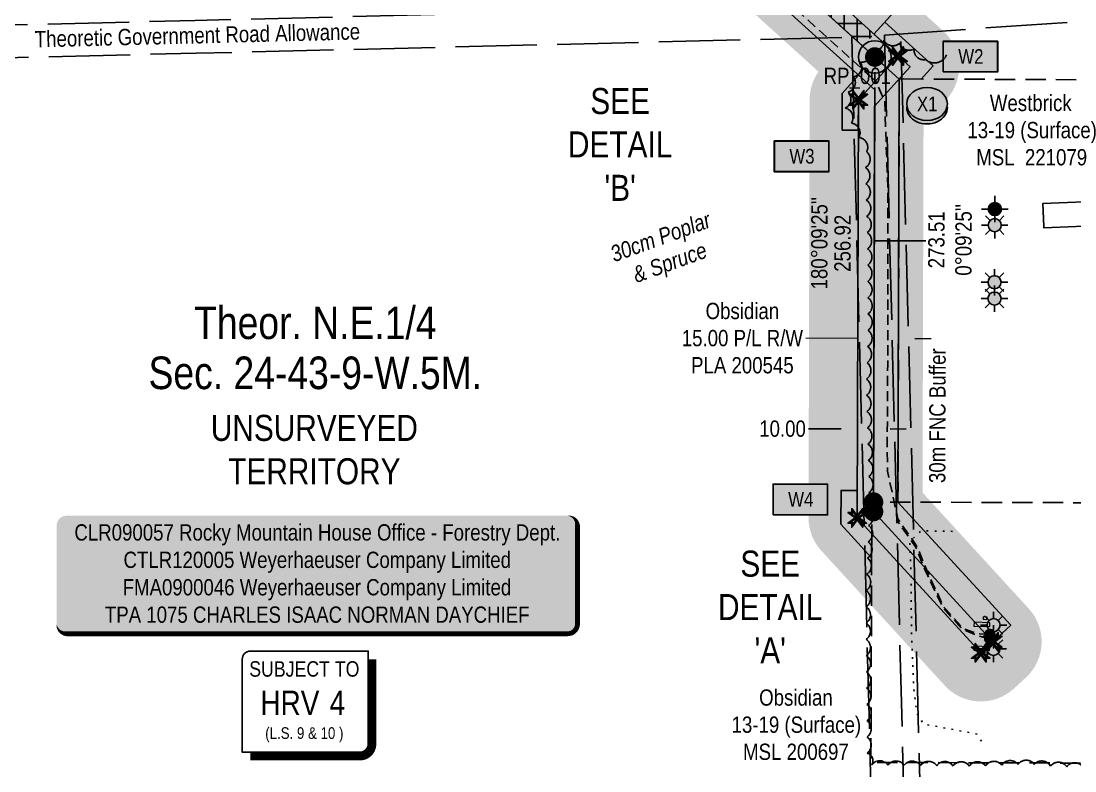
# Model space of a CAD drawing. Extents: x 623176 to 628609, y 5842554 to 5845751.
# Drawn here: x 623593 to 624241, y 5843025 to 5843485 of the extents above; entities that cross this region are included whole.
import ezdxf
from ezdxf.enums import TextEntityAlignment as Align

# ---------------------------------------------------------------- set-up
doc = ezdxf.new("R2010")
doc.units = 0
doc.header["$LTSCALE"] = 5
doc.header["$PDSIZE"] = 0.5
for name, pattern in [('0', [1, 1, 0]), ('foc-ACCESSROAD', [3.75, 2.5, -1.25]), ('foc-TOPO', [1, 0.2, -0.8]), ('foc-TRAV', [1.875, 1.25, -0.625]), ('foc-UNSURVEYED', [12.5, 10, -2.5]), ('UG_PIPE', [1.875, 1.25, -0.625])]:
    doc.linetypes.add(name, pattern=pattern)
doc.layers.get('Defpoints').update_dxf_attribs({"color": 9})
for name, color, linetype in [('35', 37, 'Continuous'), ('AS-PIPE-AG', 44, 'Continuous'), ('AS-PIPE-UG', 44, 'UG_PIPE'), ('AS-SURFACE IMPACT', 7, 'Continuous'), ('AS-SYMBOL', 7, 'Continuous'), ('C-RW', 13, 'Continuous'), ('C-SYMBOL', 7, 'Continuous'), ('C-WS', 13, 'foc-ACCESSROAD'), ('C-WS-S', 13, 'Continuous'), ('CG-NOTES', 7, 'Continuous'), ('CTW', 7, 'Continuous'), ('DETAIL-T', 7, 'Continuous'), ('F-RW', 190, 'Continuous'), ('F-WS', 190, 'foc-ACCESSROAD'), ('F-WS-S', 190, 'Continuous'), ('L-BD', 7, 'Continuous'), ('L-BD1', 253, 'Continuous'), ('L-MON', 1, 'Continuous'), ('L-ROAD-T', 7, 'Continuous'), ('L-UNS-T', 3, 'Continuous'), ('L-USEC', 7, 'foc-UNSURVEYED'), ('locations_fde85a5f-37e9-4', 7, 'Continuous'), ('P-BUFFER-H 30m', 51, 'Continuous'), ('P-BUFFER-T', 40, 'Continuous'), ('P-CROSSINGS', 250, 'Continuous'), ('P-PROPOSED', 10, 'Continuous'), ('P-PROPOSED-H', 21, 'Continuous'), ('P-TEMP-BLUE-BORE-H', 131, 'Continuous'), ('P-TEMP-H', 41, 'Continuous'), ('P-TEMP-NO CUT-H', 104, 'Continuous'), ('P-TEMP-NO CUT-T', 143, 'Continuous'), ('P-TEMP_WORKSPACE', 46, 'Continuous'), ('P-TRAV', 4, 'foc-TRAV'), ('P-TXT', 4, 'Continuous'), ('T-BUSH', 110, '0'), ('T-BUSH-T', 110, 'Continuous'), ('T-LOW-AREA', 48, 'foc-TOPO')]:
    doc.layers.add(name, color=color, linetype=linetype)
for name, color, linetype, lineweight in [('AS-GENERAL', 48, 'Continuous', 18), ('C-WS-T', 13, 'Continuous', 9), ('F-WS-T', 190, 'Continuous', 9)]:
    doc.layers.add(name, color=color, linetype=linetype, lineweight=lineweight)
doc.layers.add('P-100m WELL BORE BUFFER', color=7, linetype='Continuous', true_color=0xf5ffd6)
doc.styles.add('175L', font='ARIALN.TTF', dxfattribs={"height": 20})
doc.styles.add('80', font='ARIALN.TTF', dxfattribs={"height": 10})
doc.styles.add('80CG', font='ARIALN.TTF', dxfattribs={"height": 10})
doc.styles.add('80L', font='ARIALN.TTF', dxfattribs={"height": 10})
doc.styles.add('80LS', font='ARIALNI.TTF', dxfattribs={"height": 10})
doc.styles.add('Crossing', font='ARIALN.TTF', dxfattribs={"height": 10})
doc.styles.add('HRV', font='ARIALN.TTF', dxfattribs={"height": 3})
doc.dimstyles.new('Compass 5 000', dxfattribs={"dimscale": 5, "dimtxt": 9, "dimasz": 2, "dimexe": 0.2, "dimexo": 0.0625, "dimgap": 0.5, "dimtad": 0, "dimtih": 1, "dimtoh": 1, "dimzin": 0, "dimdsep": 46, "dimtxsty": '80CG', "dimcen": 0.1, "dimse1": 1, "dimse2": 1, "dimclrd": 256, "dimclrt": 256, "dimaunit": 1, "dimadec": 4, "dimazin": 0, "dimtfac": 0.06, "dimtofl": 0, "dimtmove": 0, "dimatfit": 1, "dimfxl": 0.2, "dimtolj": 1, "dimtzin": 0, "dimlwd": -1, "dimarcsym": 0})

# ---------------------------------------------------------------- blocks, each defined once
blk = doc.blocks.new('*U55')
h = blk.add_hatch(color=255)
edge = h.paths.add_edge_path()
edge.add_line((-154, -37), (154, -37))
edge.add_arc((154, -31), 6, 270, 360)
edge.add_line((160, -31), (160, 29.5))
edge.add_arc((154, 29.5), 6, 0, 90)
edge.add_line((154, 35.5), (-154, 35.5))
edge.add_arc((-154, 29.5), 6, 90, 180)
edge.add_line((-160, 29.5), (-160, -31))
edge.add_arc((-154, -31), 6, 180, 270)
at = {"color": 44, "flags": 128}
blk.add_lwpolyline([(-154, -37, 3, 3, 0), (154, -37, 3, 3, 0.414214), (160, -31, 3, 3, 0), (160, 29.5, 3, 0, 0.414214), (154, 35.5, 0, 0, 0), (-154, 35.5, 0, 0, 0.414214), (-160, 29.5, 0, 0, 0), (-160, -31, 0, 3, 0.414214)], format="xyseb", close=True, dxfattribs=at)
at = {"color": 44, "style": '80'}
blk.add_attdef('ENTER_TEXT_001', (-35.99, -5), '', height=10, dxfattribs=at)
blk = doc.blocks.new('Temp_Area_Small_Pink')
at = {"true_color": 0xff8aff}
h = blk.add_hatch(color=211, dxfattribs=at)
h.dxf.hatch_style = 1
h.paths.add_polyline_path([(-16.83, -9.44), (16.33, -9.44), (16.33, 9.05), (-16.83, 9.05)])
at = {"color": 250}
for points in [[(-17.03, -9.64), (16.53, -9.64), (16.53, 9.25), (-17.03, 9.25)], [(-16.93, -9.54), (16.43, -9.54), (16.43, 9.15), (-16.93, 9.15)]]:
    blk.add_lwpolyline(points, close=True, dxfattribs=at)
at = {"color": 250, "style": '80L'}
blk.add_attdef('TEMPORARY', text='', height=9, dxfattribs=at).set_placement((0, -0.15), align=Align.MIDDLE_CENTER)
blk = doc.blocks.new('HRV')
blk.add_lwpolyline([(-35.14, 31.6), (37.21, 31.6), (37.21, -25.54, -0.414214), (32.21, -30.54), (-40.14, -30.54), (-40.14, 26.6, -0.414214)], format="xyb", close=True)
at = {"const_width": 5, "flags": 128}
blk.add_lwpolyline([(-35.14, -33.04), (32.21, -33.04, 0.414214), (39.71, -25.54), (39.71, 26.6)], format="xyb", dxfattribs=at)
at = {"style": '80L'}
blk.add_text('SUBJECT TO', height=9.5, dxfattribs=at).set_placement((-2.01, 13.06), align=Align.BOTTOM_CENTER)
blk.add_attdef('(N.W.1/4 00)', text='', height=7.12, dxfattribs=at).set_placement((-2.01, -24.45), align=Align.BOTTOM_CENTER)
at = {"layer": 'CTW', "color": 3, "style": 'HRV'}
blk.add_text('HRV', height=15, dxfattribs=at).set_placement((-10.88, -0.18), align=Align.MIDDLE_CENTER)
blk.add_attdef('0', text='', height=15, dxfattribs=at).set_placement((18.28, -0.18), align=Align.MIDDLE_CENTER)
blk = doc.blocks.new('*D69')
at = {"layer": 'C-WS-T', "transparency": 16777216}
for p, q in [((624107.3, 5843290.37), (624075.47, 5843290.47)), ((624142.3, 5843290.26), (624152.3, 5843290.23))]:
    blk.add_line(p, q, dxfattribs=at)
for points in [[(624107.31, 5843292.04), (624107.3, 5843288.7), (624117.3, 5843290.34)], [(624142.31, 5843291.93), (624142.3, 5843288.6), (624132.3, 5843290.29)]]:
    blk.add_solid(points, dxfattribs=at)
at = {"layer": 'Defpoints', "color": 0, "transparency": 16777216}
for p in [(624117.37, 5843313.55), (624132.37, 5843313.5), (624132.3, 5843290.29)]:
    blk.add_point(p, dxfattribs=at)
at = {"layer": 'C-WS-T', "transparency": 16777216, "insert": (624036.39, 5843290.47), "char_height": 10, "attachment_point": 5, "style": '80CG'}
blk.add_mtext('\\A1;Obsidian\\P15.00 P/L R/W\\PPLA 200545', dxfattribs=at)
blk = doc.blocks.new('*D93')
at = {"layer": 'Defpoints', "color": 0, "transparency": 16777216}
for p in [(624107.55, 5843394.96), (624117.55, 5843394.93), (624107.11, 5843234.76)]:
    blk.add_point(p, dxfattribs=at)
at = {"layer": 'P-TXT', "transparency": 16777216}
for p, q in [((624097.11, 5843234.79), (624077, 5843234.84)), ((624127.11, 5843234.7), (624137.11, 5843234.68))]:
    blk.add_line(p, q, dxfattribs=at)
for points in [[(624097.12, 5843236.45), (624097.11, 5843233.12), (624107.11, 5843234.76)], [(624127.12, 5843236.37), (624127.11, 5843233.04), (624117.11, 5843234.73)]]:
    blk.add_solid(points, dxfattribs=at)
at = {"layer": 'P-TXT', "transparency": 16777216, "insert": (624061.06, 5843234.84), "char_height": 10, "attachment_point": 5, "style": '80CG'}
blk.add_mtext('\\A1;10.00', dxfattribs=at)
blk = doc.blocks.new('RISER')
h = blk.add_hatch(color=255)
h.dxf.hatch_style = 1
edge = h.paths.add_edge_path()
edge.add_arc((0, 0), 0.7, 0, 360)
blk.add_hatch(color=48).paths.add_polyline_path([(0.58, -0.15), (-0.58, -0.15, 0.774597)])
at = {"color": 48}
blk.add_line((-0.58, -0.15), (0.58, -0.15), dxfattribs=at)
blk.add_circle((0, 0), 0.6, dxfattribs=at)
blk = doc.blocks.new('xing2')
h = blk.add_hatch(color=50)
h.dxf.hatch_style = 1
edge = h.paths.add_edge_path()
edge.add_ellipse((0, 0), major_axis=(-12.5, 0), ratio=0.816297, start_angle=0, end_angle=360)
h = blk.add_hatch(color=250)
h.dxf.hatch_style = 1
edge = h.paths.add_edge_path()
edge.add_ellipse((0, -2.05), major_axis=(-12.5, 0), ratio=0.816297, start_angle=0, end_angle=180)
edge.add_line((12.5, -2.05), (12.5, 0))
edge.add_ellipse((0, 0), major_axis=(-12.5, 0), ratio=0.816297, start_angle=0, end_angle=180, ccw=False)
edge.add_line((-12.5, 0), (-12.5, -2.05))
at = {"color": 250}
blk.add_ellipse((0, 0), major_axis=(-12.5, 0), ratio=0.816297, dxfattribs=at)
blk.add_ellipse((0, -2.05), major_axis=(-12.5, 0), ratio=0.816297, start_param=0, end_param=3.141593, dxfattribs=at)
at = {"color": 250, "style": 'Crossing'}
blk.add_attdef('CROSSING', text='', height=9, dxfattribs=at).set_placement((0.09, 0.02), align=Align.MIDDLE_CENTER)
at = {"color": 250, "style": 'Crossing', "flags": 1}
for tag, p in [('OWNER', (0.09, -12.49)), ('DESCRIPTION', (0.09, -25.77)), ('LOCATION', (0.09, -39.3)), ('DWG_REF', (0.09, -52.84))]:
    blk.add_attdef(tag, text='', height=9, dxfattribs=at).set_placement(p, align=Align.MIDDLE_CENTER)
blk = doc.blocks.new('GAS')
h = blk.add_hatch(color=255)
h.dxf.hatch_style = 1
edge = h.paths.add_edge_path()
edge.add_arc((0, 0), 0.9, 0, 360)
for p, q in [((0, 0.81), (0, 1.62)), ((-0.81, 0), (-1.62, 0)), ((-0.57, 0.57), (-1.14, 1.14)), ((0.57, 0.57), (1.14, 1.14)), ((1.62, 0), (0.81, 0)), ((-0.57, -0.57), (-1.14, -1.14)), ((0, -0.81), (0, -1.62)), ((1.14, -1.14), (0.57, -0.57))]:
    blk.add_line(p, q)
blk.add_circle((0, 0), 0.8)
blk = doc.blocks.new('Gabd')
h = blk.add_hatch(color=255)
h.dxf.hatch_style = 1
edge = h.paths.add_edge_path()
edge.add_arc((0, 0), 0.8, 0, 360)
for p, q in [((0, 0.81), (0, 1.62)), ((-0.81, 0), (-1.62, 0)), ((1.62, 0), (0.81, 0)), ((0, -0.81), (0, -1.62))]:
    blk.add_line(p, q)
blk.add_circle((0, 0), 0.8)
blk = doc.blocks.new('TEMP')
h = blk.add_hatch(color=255)
h.dxf.hatch_style = 1
h.paths.add_polyline_path([(0, 0.25), (-0.67, 1.15), (-0.67, 0.67), (-1.15, 0.67), (-0.25, 0), (-1.15, -0.67), (-0.67, -0.67), (-0.67, -1.15), (0, -0.25), (0.67, -1.15), (0.67, -0.67), (1.15, -0.67), (0.25, 0), (1.15, 0.67), (0.67, 0.67), (0.67, 1.15)])
h.paths.add_polyline_path([(0.57, 0.85), (0.57, 0.57), (0.85, 0.57), (0.08, 0), (0.85, -0.57), (0.57, -0.57), (0.57, -0.85), (0, -0.08), (-0.57, -0.85), (-0.57, -0.57), (-0.85, -0.57), (-0.08, 0), (-0.85, 0.57), (-0.57, 0.57), (-0.57, 0.85), (0, 0.08)], flags=16)
h = blk.add_hatch(color=1)
h.dxf.hatch_style = 1
h.paths.add_polyline_path([(0, 0.08), (-0.57, 0.85), (-0.57, 0.57), (-0.85, 0.57), (-0.08, 0), (-0.85, -0.57), (-0.57, -0.57), (-0.57, -0.85), (0, -0.08), (0.57, -0.85), (0.57, -0.57), (0.85, -0.57), (0.08, 0), (0.85, 0.57), (0.57, 0.57), (0.57, 0.85)])
at = {"color": 1}
for p, q in [((-0.08, 0), (0.08, 0)), ((0, 0.08), (0, -0.08))]:
    blk.add_line(p, q, dxfattribs=at)
at = {"color": 255, "flags": 128}
blk.add_lwpolyline([(-0.25, 0), (-1.15, 0.67), (-0.67, 0.67), (-0.67, 1.15), (0, 0.25), (0.67, 1.15), (0.67, 0.67), (1.15, 0.67), (0.25, 0), (1.15, -0.67), (0.67, -0.67), (0.67, -1.15), (0, -0.25), (-0.67, -1.15), (-0.67, -0.67), (-1.15, -0.67)], close=True, dxfattribs=at)
at = {"color": 1, "flags": 128}
blk.add_lwpolyline([(-0.08, 0), (-0.85, 0.57), (-0.57, 0.57), (-0.57, 0.85), (0, 0.08), (0.57, 0.85), (0.57, 0.57), (0.85, 0.57), (0.08, 0), (0.85, -0.57), (0.57, -0.57), (0.57, -0.85), (0, -0.08), (-0.57, -0.85), (-0.57, -0.57), (-0.85, -0.57)], close=True, dxfattribs=at)
blk = doc.blocks.new('fdia')
at = {"color": 255, "const_width": 1}
blk.add_lwpolyline([(-0.5, 0, 1), (0.5, 0, 1)], format="xyb", close=True, dxfattribs=at)
blk = doc.blocks.new('Fdiaa')
blk.add_blockref('fdia', (0, 0))
blk = doc.blocks.new('fdib')
at = {"color": 1, "const_width": 1.6}
blk.add_lwpolyline([(-0.4, 0, 1), (0.4, 0, 1)], format="xyb", close=True, dxfattribs=at)
at = {"color": 1}
blk.add_circle((0, 0), 0.8, dxfattribs=at)
blk = doc.blocks.new('Fdibb')
blk.add_blockref('fdib', (0, 0))
blk = doc.blocks.new('fdicc')
for name in ['Fdibb', 'Fdiaa']:
    blk.add_blockref(name, (0, 0))
blk = doc.blocks.new('FDI')
blk.add_blockref('fdicc', (0, 0))

msp = doc.modelspace()

# ---------------------------------------------------------------- hatches: boundary and pattern name
at = {"layer": 'P-BUFFER-H 30m'}
h = msp.add_hatch(color=256, dxfattribs=at)
h.dxf.hatch_style = 1
edge = h.paths.add_edge_path()
edge.add_line((623959.93, 5843667.04), (623962.662, 5843657.851))
edge.add_line((623962.662, 5843657.851), (624159.628, 5843479.431))
edge.add_arc((624139.487, 5843457.197), 30, -42.171034, 47.828512, ccw=False)
edge.add_line((624161.722, 5843437.057), (624147.697, 5843421.574))
edge.add_line((624147.697, 5843421.574), (624147.079, 5843195.621))
edge.add_line((624147.079, 5843195.621), (624212.398, 5843124.27))
edge.add_arc((624190.27, 5843104.012), 30, -47.527494, 42.472506, ccw=False)
edge.add_line((624210.527, 5843081.884), (624203.151, 5843075.132))
edge.add_arc((624182.894, 5843097.26), 30, 222.472506, 312.472506, ccw=False)
edge.add_line((624160.766, 5843077.003), (624084.909, 5843159.866))
edge.add_arc((624107.037, 5843180.124), 30, 179.843406, 222.472506, ccw=False)
edge.add_line((624077.037, 5843180.206), (624077.739, 5843437.126))
edge.add_arc((624107.739, 5843437.044), 30, 145.007262, 179.843406, ccw=False)
edge.add_line((624083.162, 5843454.248), (623907.369, 5843613.487))
edge.add_arc((623927.51, 5843635.722), 30, 196.555401, 227.828512, ccw=False)
edge.add_line((623898.754, 5843627.173), (623892.83, 5843647.099))
edge.add_arc((623921.587, 5843655.648), 30, 106.525978, 196.555401, ccw=False)
edge.add_line((623913.053, 5843684.408), (623922.64, 5843687.253))
edge.add_arc((623931.174, 5843658.492), 30, 16.555401, 106.525978, ccw=False)
at = {"layer": 'P-PROPOSED-H'}
h = msp.add_hatch(color=256, dxfattribs=at)
h.dxf.hatch_style = 1
h.paths.add_polyline_path([(623931.105, 5843658.444), (623936.229, 5843641.205), (624139.419, 5843457.149), (624117.66, 5843433.128), (624116.979, 5843183.95), (624190.201, 5843103.964), (624182.825, 5843097.212), (624106.968, 5843180.075), (624107.67, 5843436.995), (624125.294, 5843456.451), (623927.441, 5843635.673), (623921.518, 5843655.599)])
at = {"layer": 'P-TEMP-BLUE-BORE-H'}
h = msp.add_hatch(color=256, dxfattribs=at)
h.dxf.hatch_style = 1
h.paths.add_polyline_path([(623951.762, 5843613.643), (623958.476, 5843621.054), (624117.163, 5843477.309), (624110.45, 5843469.897)])
at = {"layer": 'P-TEMP-H'}
h = msp.add_hatch(color=256, dxfattribs=at)
h.dxf.hatch_style = 1
h.paths.add_polyline_path([(624123.877, 5843484.72), (624153.544, 5843457.847), (624146.184, 5843449.722), (624132.725, 5843449.759), (624139.419, 5843457.149), (624117.163, 5843477.309)])
h = msp.add_hatch(color=256, dxfattribs=at)
h.dxf.hatch_style = 1
h.paths.add_polyline_path([(624097.619, 5843418.322), (624097.681, 5843440.862), (624107.812, 5843452.047), (624115.224, 5843445.334), (624107.67, 5843436.995), (624107.619, 5843418.295)])
h = msp.add_hatch(color=256, dxfattribs=at)
h.dxf.hatch_style = 1
h.paths.add_polyline_path([(624115.857, 5843170.365), (624106.968, 5843180.075), (624107.014, 5843196.911), (624097.014, 5843196.938), (624096.958, 5843176.201), (624115.805, 5843155.612)])
at = {"layer": 'P-TEMP-NO CUT-H', "ltscale": 2}
h = msp.add_hatch(dxfattribs=at)
h.set_pattern_fill('ANSI37', color=256, scale=2.4993208, angle=45)
h.paths.add_polyline_path([(623951.762, 5843613.643), (623958.476, 5843621.054), (624117.163, 5843477.309), (624110.45, 5843469.897)])

# ---------------------------------------------------------------- linework, layer by layer
at = {"layer": '35', "color": 3}
msp.add_circle((624117.742, 5843463.291), 10.004, dxfattribs=at)
at = {"layer": 'AS-GENERAL', "flags": 128}
for points in [[(624188.458, 5843115.635), (624178.763, 5843115.973), (624178.662, 5843113.597), (624188.405, 5843113.268)], [(624184.345, 5843119.305), (624184.356, 5843117.834), (624186.563, 5843117.648), (624186.783, 5843119.146)], [(624178.696, 5843101.244), (624178.595, 5843098.855), (624188.324, 5843098.485), (624188.376, 5843100.889)], [(624186.768, 5843097.22), (624186.686, 5843095.753), (624184.276, 5843095.89), (624184.395, 5843097.337)]]:
    msp.add_lwpolyline(points, close=True, dxfattribs=at)
at = {"layer": 'AS-PIPE-AG', "flags": 128}
for points in [[(624190.683, 5843114.07), (624190.545, 5843108.549), (624188.718, 5843108.525)], [(624188.441, 5843105.608), (624190.546, 5843105.279), (624190.759, 5843099.918), (624190.841, 5843099.78)]]:
    msp.add_lwpolyline(points, dxfattribs=at)
at = {"layer": 'AS-PIPE-UG', "flags": 128}
for points in [[(623914.233, 5843680.22), (623914.916, 5843665.028), (623913.944, 5843657.948), (623915.176, 5843647.099), (623924.792, 5843629.005), (623938.798, 5843611.861), (623946.47, 5843603.574), (623956.564, 5843594.27), (624114.676, 5843451.682)], [(624188.144, 5843108.578), (624180.714, 5843108.896), (624172.151, 5843112.09), (624160.087, 5843125.322), (624149.496, 5843148.265), (624143.666, 5843162.575), (624131.912, 5843179.422), (624125.526, 5843208.8), (624125.418, 5843224.284), (624125.505, 5843250.943), (624125.688, 5843274.336), (624125.7, 5843304.557), (624125.859, 5843331.866), (624125.726, 5843353.071), (624125.849, 5843378.257), (624124.952, 5843404.468), (624123.839, 5843436.085), (624118.268, 5843448.531), (624114.676, 5843451.682)], [(624188.078, 5843105.65), (624180.459, 5843107.799), (624171.768, 5843111.582), (624159.528, 5843124.974), (624148.701, 5843147.967), (624142.842, 5843162.215), (624131.082, 5843178.95)]]:
    msp.add_lwpolyline(points, dxfattribs=at)
at = {"layer": 'C-RW'}
msp.add_lwpolyline([(624132.705, 5843449.737), (623927.441, 5843635.673), (623908.236, 5843700.279), (623893.858, 5843696.005), (623914.261, 5843627.371), (624117.687, 5843443.102), (624117.687, 5843443.102), (624116.995, 5843189.8), (624116.979, 5843183.95), (624190.201, 5843103.964), (624201.265, 5843114.093), (624131.995, 5843189.761), (624132.705, 5843449.759)], close=True, dxfattribs=at)
at = {"layer": 'C-WS', "flags": 128}
msp.add_lwpolyline([(624260.897, 5843029.346), (624260.55, 5843069.27), (624260.912, 5843189.342), (624115.926, 5843189.814), (624115.361, 5843029.827)], close=True, dxfattribs=at)
at = {"layer": 'F-RW'}
msp.add_lwpolyline([(624402.152, 5843803.148), (624406.092, 5843644.099), (624309.003, 5843641.694), (624309.233, 5843519.885), (624309.281, 5843489.64), (624309.472, 5843361.369), (624299.407, 5843361.042), (624278.149, 5843360.324), (624269.205, 5843360.085), (624263.143, 5843359.926), (624261.292, 5843359.929), (624221.578, 5843358.355), (624221.555, 5843359.041), (624221.065, 5843373.32), (624261.305, 5843374.917), (624263.206, 5843374.957), (624269.181, 5843375.088), (624278.221, 5843375.303), (624299.383, 5843376.074), (624299.202, 5843488.942), (624299.154, 5843519.187), (624298.934, 5843656.43), (624390.73, 5843658.7), (624387.713, 5843780.698)], dxfattribs=at)
at = {"layer": 'F-WS', "flags": 128}
msp.add_lwpolyline([(624131.993, 5843189.771), (624132.788, 5843449.779), (624262.789, 5843449.247), (624261.968, 5843189.338)], dxfattribs=at)
at = {"layer": 'L-USEC', "flags": 128}
for points in [[(624123.662, 5843476.792), (624528.89, 5843504.866), (624934.158, 5843532.944)], [(623297.284, 5843475.927), (623700.185, 5843485.718), (624103.061, 5843495.511)], [(624123.662, 5843476.792), (624133.945, 5843073.702), (624144.205, 5842671.491)], [(624154.227, 5842673.065), (624143.968, 5843075.277), (624133.706, 5843477.488)], [(623297.773, 5843455.816), (623700.673, 5843465.607), (624103.574, 5843475.4)], [(624103.574, 5843475.4), (624113.835, 5843073.189), (624124.095, 5842670.978)]]:
    msp.add_lwpolyline(points, dxfattribs=at)
at = {"layer": 'locations_fde85a5f-37e9-4'}
msp.add_point((624191.515, 5843369.845), dxfattribs=at)
msp.add_point((624191.515, 5843369.845), dxfattribs=at)
at = {"layer": 'P-PROPOSED', "flags": 128}
msp.add_lwpolyline([(623931.105, 5843658.444), (623936.229, 5843641.205), (624139.419, 5843457.149), (624117.66, 5843433.128), (624116.979, 5843183.95), (624190.201, 5843103.964), (624182.825, 5843097.212), (624106.968, 5843180.075), (624107.67, 5843436.995), (624125.294, 5843456.451), (623927.441, 5843635.673), (623921.518, 5843655.599), (623931.105, 5843658.444)], close=True, dxfattribs=at)
at = {"layer": 'P-TEMP-NO CUT-T', "flags": 128}
msp.add_lwpolyline([(624117.163, 5843477.309), (624159.98, 5843524.58)], dxfattribs=at)
at = {"layer": 'P-TEMP_WORKSPACE', "flags": 128}
for points in [[(624123.877, 5843484.72), (624153.544, 5843457.847), (624146.184, 5843449.722), (624132.725, 5843449.759), (624139.419, 5843457.149), (624117.163, 5843477.309)], [(624115.857, 5843170.365), (624106.968, 5843180.075), (624107.014, 5843196.911), (624097.014, 5843196.938), (624096.958, 5843176.201), (624115.805, 5843155.612)]]:
    msp.add_lwpolyline(points, close=True, dxfattribs=at)
at = {"layer": 'P-TEMP_WORKSPACE'}
msp.add_lwpolyline([(624097.619, 5843418.322), (624097.681, 5843440.862), (624107.812, 5843452.047), (624115.224, 5843445.334), (624107.67, 5843436.995), (624107.619, 5843418.295)], close=True, dxfattribs=at)
at = {"layer": 'P-TRAV'}
for p, q in [((624125.294, 5843456.451), (624132.007, 5843463.862)), ((624117.742, 5843463.291), (624117.687, 5843443.12))]:
    msp.add_line(p, q, dxfattribs=at)
at = {"layer": 'T-BUSH', "flags": 128}
msp.add_lwpolyline([(624260.692, 5842991.962, 0.5205671), (624260.871, 5843001.96, 0.5205671), (624261.05, 5843011.959, 0.5205671), (624261.229, 5843021.957, 0.5205671), (624255.691, 5843026.524, 0.5205671), (624245.696, 5843026.858, 0.5205671), (624235.702, 5843027.191, 0.5205671), (624225.708, 5843027.537, 0.5205671), (624215.765, 5843028.599, 0.5205671), (624205.787, 5843028.542, 0.5205671), (624195.797, 5843028.094, 0.5205671), (624185.807, 5843027.646, 0.5205671), (624175.811, 5843027.552, 0.5205671), (624165.812, 5843027.668, 0.5205671), (624155.812, 5843027.785, 0.5205671), (624145.813, 5843027.901, 0.5205671), (624135.814, 5843028.017, 0.5205671), (624125.814, 5843028.133, 0.5205671), (624115.815, 5843028.249, 0.5205671), (624112.989, 5843035.464, 0.5205671), (624112.979, 5843045.464, 0.5205671), (624112.969, 5843055.464, 0.5205671), (624112.891, 5843065.463, 0.5205671), (624112.725, 5843075.462, 0.5205671), (624112.559, 5843085.46, 0.5205671), (624112.479, 5843095.46, 0.5205671), (624112.472, 5843105.46, 0.5205671), (624112.465, 5843115.46, 0.5205671), (624112.457, 5843125.46, 0.5205671), (624112.45, 5843135.46, 0.5205671), (624112.792, 5843145.451, 0.5205671), (624113.269, 5843155.44, 0.5205671), (624113.746, 5843165.429, 0.5205671), (624113.962, 5843175.424, 0.5205671), (624114.013, 5843185.424, 0.5205671), (624114.065, 5843195.424, 0.5205671), (624114.116, 5843205.424, 0.5205671), (624113.847, 5843215.42, 0.5205671), (624113.546, 5843225.415, 0.5205671), (624113.246, 5843235.411, 0.5205671), (624112.949, 5843245.406, 0.5205671), (624112.695, 5843255.403, 0.5205671), (624112.599, 5843265.399, 0.5205671), (624112.974, 5843275.392, 0.5205671), (624113.35, 5843285.385, 0.5205671), (624113.61, 5843295.379, 0.5205671), (624113.556, 5843305.379, 0.5205671), (624113.503, 5843315.379, 0.5205671), (624113.449, 5843325.379, 0.5205671), (624113.395, 5843335.379, 0.5205671), (624113.341, 5843345.379, 0.5205671), (624113.105, 5843355.376, 0.5205671), (624112.828, 5843365.372, 0.5205671), (624112.551, 5843375.368, 0.5205671), (624112.273, 5843385.364, 0.5205671), (624111.996, 5843395.36, 0.5205671), (624112.762, 5843404.992, 0.5205671), (624107.986, 5843413.777, 0.5205671), (624103.386, 5843422.655, 0.5205671), (624099.6, 5843431.911, 0.5205671), (624101.324, 5843441.724, 0.5205671), (624104.682, 5843451.124, 0.5205671), (624108.934, 5843460.175, 0.5205671), (624115.575, 5843467.351, 0.5205671), (624123.359, 5843473.628, 0.5205671), (624133.109, 5843471.922, 0.5205671), (624141.947, 5843468.309, 0.5205671), (624148.978, 5843461.699, 0.5205671), (624161.859, 5843464.63, 0.5205671)], format="xyb", dxfattribs=at)
at = {"layer": 'T-LOW-AREA', "flags": 128}
msp.add_lwpolyline([(624183.224, 5843042.849), (624180.751, 5843047.083), (624176.285, 5843048.076), (624147.613, 5843053.453), (624143.637, 5843060.026), (624141.762, 5843074.947), (624140.298, 5843107.896), (624140.057, 5843146.297), (624139.159, 5843165.303), (624146.133, 5843172.161), (624166.746, 5843171.781)], dxfattribs=at)

# ---------------------------------------------------------------- block references
at = {"layer": 'AS-SURFACE IMPACT'}
ref = msp.add_blockref('*U55', (623775.056, 5843145.884), dxfattribs=at)
ref.add_attrib('ENTER_TEXT_001', 'CLR090057 Rocky Mountain House Office - Forestry Dept.', (623625.957, 5843166.147), dxfattribs={"layer": '0', "color": 44, "height": 10, "style": '80'})
ref.add_attrib('ENTER_TEXT_002', 'CTLR120005 Weyerhaeuser Company Limited', (623656.134, 5843149.303), dxfattribs={"layer": '0', "color": 44, "height": 10, "style": '80'})
ref.add_attrib('ENTER_TEXT_003', 'FMA0900046 Weyerhaeuser Company Limited', (623655.602, 5843132.459), dxfattribs={"layer": '0', "color": 44, "height": 10, "style": '80'})
ref.add_attrib('ENTER_TEXT_004', 'TPA 1075 CHARLES ISAAC NORMAN DAYCHIEF', (623644.685, 5843115.615), dxfattribs={"layer": '0', "color": 44, "height": 10, "style": '80'})
at = {"layer": 'AS-SYMBOL', "xscale": 5.001806052129409, "yscale": 5.001806052129409, "zscale": 5.001806052129409}
for p in [(624188.439, 5843105.608), (624188.502, 5843108.468)]:
    msp.add_blockref('RISER', p, dxfattribs=at)
at = {"layer": 'C-WS-S', "xscale": 5.001806052129409, "yscale": 5.001806052129409, "zscale": 5.001806052129409}
for p in [(624190.777, 5843114.24), (624190.657, 5843099.521)]:
    msp.add_blockref('GAS', p, dxfattribs=at)
at = {"layer": 'CG-NOTES'}
msp.add_blockref('HRV', (623769.249, 5843066.593), dxfattribs=at).add_auto_attribs({'(N.W.1/4 00)': '(L.S. 9 & 10 )', '0': '4'})
at = {"layer": 'F-WS-S'}
for name, p, xscale, yscale, zscale in [('Gabd', (624191.515, 5843369.845), 5.003635381224737, 5.003635381224737, 5.003635381224737), ('GAS', (624191.43, 5843359.934), 5.001806052129399, 5.001806052129399, 5.001806052129399), ('GAS', (624191.313, 5843324.86), 5.001806052129399, 5.001806052129399, 5.001806052129399), ('GAS', (624191.298, 5843314.84), 5.001806052129399, 5.001806052129399, 5.001806052129399)]:
    msp.add_blockref(name, p, dxfattribs=dict(at, xscale=xscale, yscale=yscale, zscale=zscale))
at = {"layer": 'L-MON', "color": 6, "xscale": 5.000000000000027, "yscale": 5.000000000000027, "zscale": 5.000000000000027}
for p in [(624117.742, 5843463.291), (624116.98, 5843189.779), (624116.974, 5843183.95)]:
    msp.add_blockref('FDI', p, dxfattribs=at)
at = {"layer": 'L-MON'}
for p, xscale, yscale, zscale in [((624132.007, 5843463.862), 5.000000000000016, 5.000000000000016, 5.000000000000016), ((624107.67, 5843436.995), 5.000000000000016, 5.000000000000016, 5.000000000000016), ((624106.968, 5843180.075), 5.000000000000014, 5.000000000000014, 5.000000000000014), ((624190.201, 5843103.964), 5.000000000000021, 5.000000000000021, 5.000000000000021), ((624182.825, 5843097.212), 5.000000000000021, 5.000000000000021, 5.000000000000021)]:
    msp.add_blockref('TEMP', p, dxfattribs=dict(at, xscale=xscale, yscale=yscale, zscale=zscale))
at = {"layer": 'P-100m WELL BORE BUFFER'}
for p, values in [((624176.787, 5843463.738), {'TEMPORARY': 'W2'}), ((624073.003, 5843402.438), {'TEMPORARY': 'W3'}), ((624072.259, 5843191.546), {'TEMPORARY': 'W4'})]:
    msp.add_blockref('Temp_Area_Small_Pink', p, dxfattribs=at).add_auto_attribs(values)
at = {"layer": 'P-CROSSINGS'}
msp.add_blockref('xing2', (624149.865, 5843434.405), dxfattribs=at).add_auto_attribs({'CROSSING': 'X1'})

# ---------------------------------------------------------------- texts
at = {"layer": '35', "color": 3, "style": '80'}
msp.add_attdef('RP_001', (624086.314, 5843446.702), 'RP', height=10.0036, dxfattribs=at)
at = {"layer": 'C-SYMBOL', "color": 3, "insert": (623773.994, 5843309.96), "char_height": 20, "width": 149.00409, "attachment_point": 2, "style": '175L', "bg_fill": 3, "box_fill_scale": 1.2, "bg_fill_color": 256, "bg_fill_transparency": 0}
msp.add_mtext('Theor. N.E.1/4', dxfattribs=at)
at = {"layer": 'C-WS-T', "insert": (624027.215, 5843074.681), "char_height": 10, "attachment_point": 1, "style": '80L'}
msp.add_mtext_dynamic_manual_height_columns('\\pi19.472;Obsidian\\P\\pi2.555;13-19 (Surface)\\P\\pi9.6048;MSL 200697', width=82.77707, gutter_width=49.982, heights=[0], dxfattribs=at)
at = {"layer": 'DETAIL-T', "color": 3, "char_height": 16, "width": 63.63613, "attachment_point": 5, "style": '80CG'}
for s, insert in [("SEE\\PDETAIL\\P'B'", (623961.287, 5843409.548)), ("SEE\\PDETAIL\\P'A'", (624053.5, 5843125.287))]:
    msp.add_mtext(s, dxfattribs=dict(at, insert=insert))
at = {"layer": 'L-BD1', "style": '80L'}
for s, p in [("180°09'25''", (624083.658, 5843348.84)), ('256.92', (624097.908, 5843348.8))]:
    msp.add_text(s, height=10, rotation=89.8424, dxfattribs=at).set_placement(p, align=Align.MIDDLE)
at = {"layer": 'L-UNS-T', "color": 3, "insert": (623773.391, 5843221.926), "char_height": 16, "attachment_point": 5, "style": '80L', "bg_fill": 3, "box_fill_scale": 1.2, "bg_fill_color": 256, "bg_fill_transparency": 0}
msp.add_mtext_dynamic_manual_height_columns('UNSURVEYED TERRITORY', width=126.36811, gutter_width=47.483, heights=[0], dxfattribs=at)
at = {"layer": 'P-BUFFER-T', "style": '80L'}
msp.add_text('30m FNC Buffer', height=10, rotation=89.842419, dxfattribs=at).set_placement((624156.015, 5843242.855), align=Align.MIDDLE)
at = {"layer": 'T-BUSH-T', "insert": (623984.361, 5843357.462), "char_height": 10, "width": 65.40696, "attachment_point": 2, "rotation": 20, "style": '80LS'}
msp.add_mtext('30cm Poplar\\P& Spruce', dxfattribs=at)

# ---------------------------------------------------------------- dimensions: what is measured, and where the dimension line sits
at = {"layer": 'P-TXT'}
dim = msp.add_linear_dim(base=(624107.114, 5843234.76), p1=(624117.554, 5843394.93), p2=(624107.554, 5843394.957), angle=179.842419, text='10.00', dimstyle='Compass 5 000', dxfattribs=at)
dim.commit()
dim.dimension.update_dxf_attribs({"geometry": '*D93', "text_midpoint": (624061.059, 5843234.842), "dimtype": 161})

# ---------------------------------------------------------------- next in the draw order: texts
at = {"layer": 'C-SYMBOL', "color": 3, "insert": (623773.994, 5843279.198), "char_height": 20, "width": 203.24229, "attachment_point": 2, "style": '175L', "bg_fill": 3, "box_fill_scale": 1.2, "bg_fill_color": 256, "bg_fill_transparency": 0}
msp.add_mtext('Sec. 24-43-9-W.5M.', dxfattribs=at)
at = {"layer": 'F-WS-T', "insert": (624173.999, 5843440.027), "char_height": 10, "attachment_point": 1, "style": '80L', "bg_fill": 3, "box_fill_scale": 1.2, "bg_fill_color": 256, "bg_fill_transparency": 0}
msp.add_mtext_dynamic_manual_height_columns('\\pi14.439;Westbrick\\P\\pi0.64965;13-19 (Surface)\\P\\pi6.093;MSL  221079', width=78.96643, gutter_width=49.982, heights=[0], dxfattribs=at)
at = {"layer": 'L-BD', "insert": (624150.575, 5843350.969), "char_height": 10, "width": 43.56521, "attachment_point": 2, "rotation": 89.8424, "style": '80L', "bg_fill": 3, "box_fill_scale": 1.15, "bg_fill_color": 256, "bg_fill_true_color": 256, "bg_fill_transparency": 0}
msp.add_mtext("273.51\\P0°09'25'' ", dxfattribs=at)
at = {"layer": 'L-ROAD-T', "insert": (623701.414, 5843481.622), "char_height": 10, "width": 200.13782, "attachment_point": 2, "rotation": 1.392149, "style": '80L', "bg_fill": 3, "box_fill_scale": 1.2, "bg_fill_color": 256, "bg_fill_transparency": 0}
msp.add_mtext('Theoretic Government Road Allowance', dxfattribs=at)

# ---------------------------------------------------------------- next in the draw order: dimensions: what is measured, and where the dimension line sits
at = {"layer": 'C-WS-T'}
dim = msp.add_linear_dim(base=(624132.301, 5843290.293), p1=(624117.372, 5843313.551), p2=(624132.372, 5843313.505), angle=359.824797, text='Obsidian\\P15.00 P/L R/W\\PPLA 200545', dimstyle='Compass 5 000', dxfattribs=at)
dim.commit()
dim.dimension.update_dxf_attribs({"geometry": '*D69', "text_midpoint": (624036.387, 5843290.466), "dimtype": 161})

# ---------------------------------------------------------------- next in the draw order: leaders
at = {"layer": 'L-BD', "path_type": 1}
msp.add_leader([(624117.431, 5843350.221), (624149.059, 5843350.347)], dimstyle='Compass 5 000', override={"dimgap": 0.5, "dimtad": 0}, dxfattribs=at)

doc.saveas('drawing.dxf')
